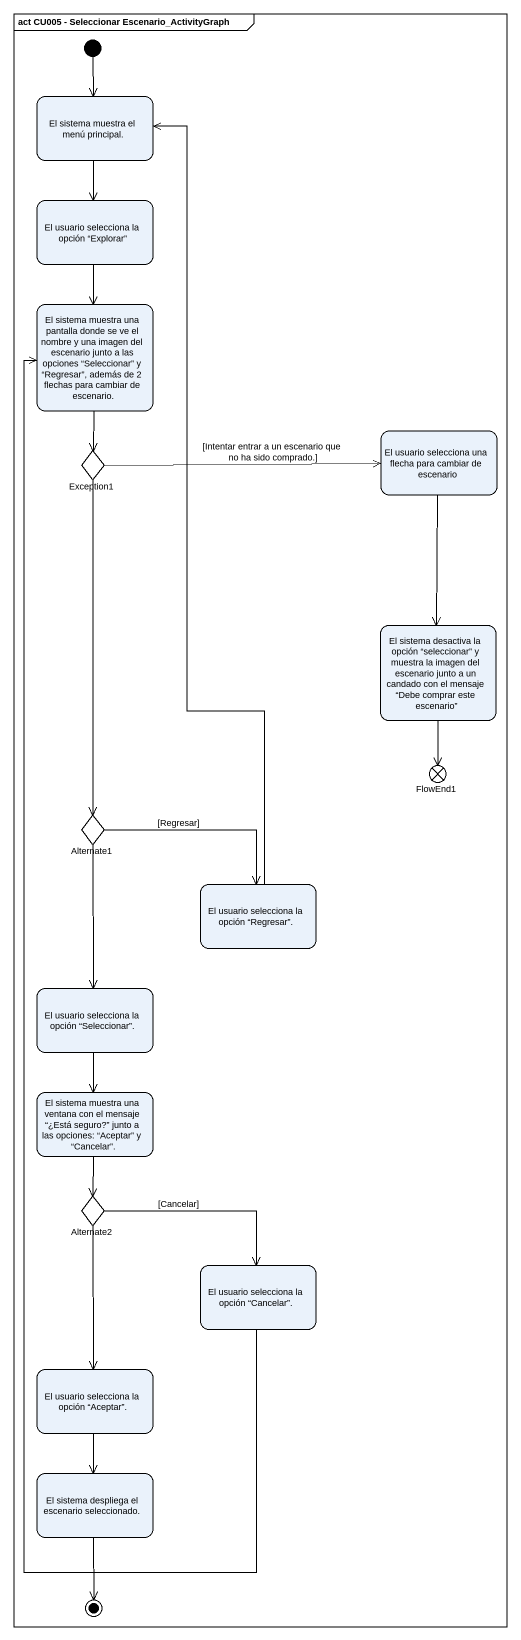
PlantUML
@startuml
mainframe act CU005 - Seleccionar Escenario_ActivityGraph
hide empty description
state "El sistema muestra el menú principal." as El_sistema_muestra_el_menú
state "El usuario selecciona la opción “Explorar”" as El_usuario_selecciona_la
state "El sistema muestra una pantalla donde se ve el nombre y una imagen del escenario junto a las opciones “Seleccionar” y “Regresar”, además de 2 flechas para cambiar de escenario." as El_sistema_muestra_una
state "El usuario selecciona una flecha para cambiar de escenario" as El_usuario_selecciona_una
state Exception1 <<choice>>
state "El sistema desactiva la opción “seleccionar” y muestra la imagen del escenario junto a un candado con el mensaje “Debe comprar este escenario”" as El_sistema_desactiva_la
state FlowEnd1 <<end>>
state Alternate1 <<choice>>
state "El usuario selecciona la opción “Regresar”." as El_usuario_selecciona_la_2
state "El usuario selecciona la opción “Seleccionar”." as El_usuario_selecciona_la_3
state "El sistema muestra una ventana con el mensaje “¿Está seguro?” junto a las opciones: “Aceptar” y “Cancelar”." as El_sistema_muestra_una_2
state Alternate2 <<choice>>
state "El usuario selecciona la opción “Cancelar”." as El_usuario_selecciona_la_4
state "El usuario selecciona la opción “Aceptar”." as El_usuario_selecciona_la_5
state "El sistema despliega el escenario seleccionado." as El_sistema_despliega_el
[*] --> El_sistema_muestra_el_menú
El_sistema_muestra_el_menú --> El_usuario_selecciona_la
El_usuario_selecciona_la --> El_sistema_muestra_una
El_sistema_muestra_una --> Exception1
El_usuario_selecciona_una --> El_sistema_desactiva_la
Exception1 -right-> El_usuario_selecciona_una : [Intentar entrar a un escenario que no ha sido comprado.]
Exception1 --> Alternate1
El_sistema_desactiva_la --> FlowEnd1
Alternate1 -right-> El_usuario_selecciona_la_2 : [Regresar]
Alternate1 --> El_usuario_selecciona_la_3
El_usuario_selecciona_la_2 -up-> El_sistema_muestra_el_menú
El_usuario_selecciona_la_3 --> El_sistema_muestra_una_2
El_sistema_muestra_una_2 --> Alternate2
Alternate2 -right-> El_usuario_selecciona_la_4 : [Cancelar]
Alternate2 --> El_usuario_selecciona_la_5
El_usuario_selecciona_la_4 -up-> El_sistema_muestra_una
El_usuario_selecciona_la_5 --> El_sistema_despliega_el
El_sistema_despliega_el --> [*]
@enduml
